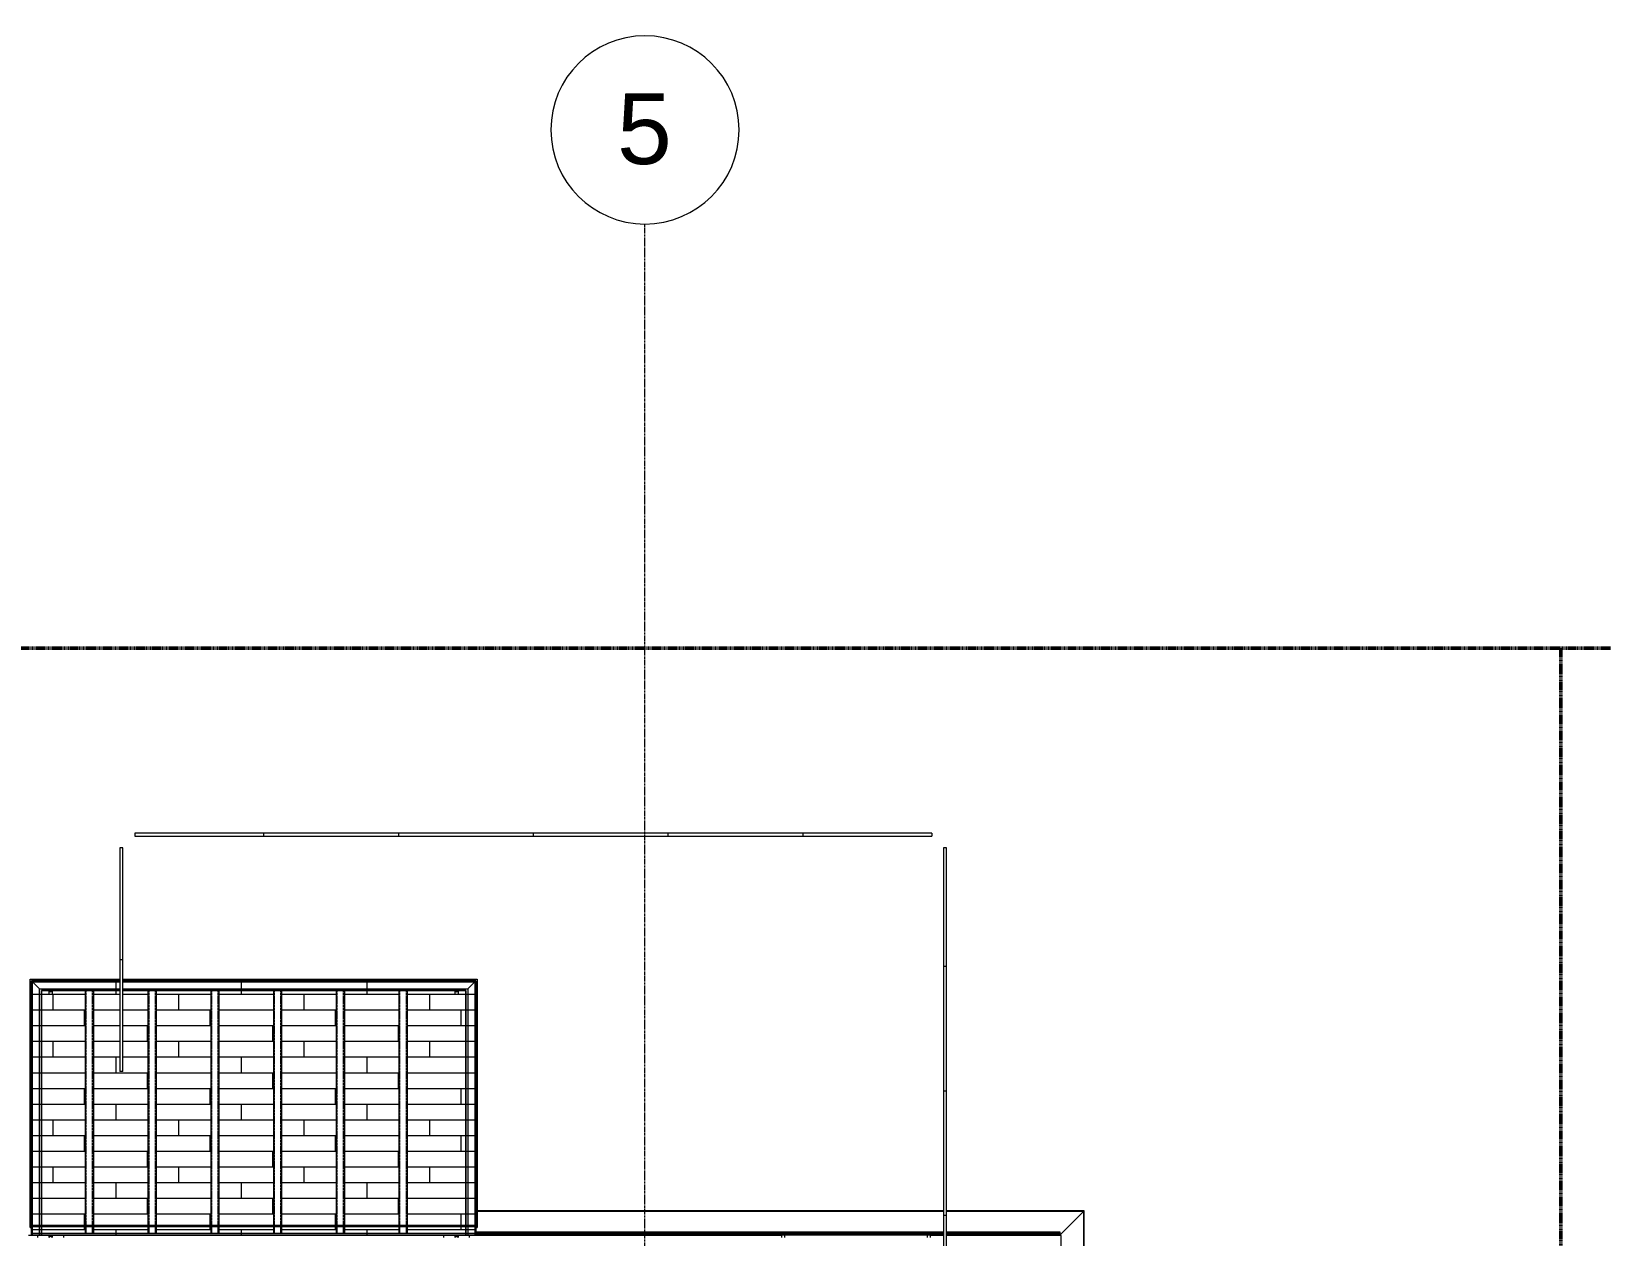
# Model space of a CAD drawing. Header units: inches. Extents: x -4218 to -1830, y 9767 to 12426.
# Drawn here: x -2329.7 to -1926.9, y 12118.9 to 12425.9 of the extents above; entities that cross this region are included whole.
import ezdxf

# ---------------------------------------------------------------- set-up
doc = ezdxf.new("R2010")
doc.units = ezdxf.units.IN
doc.header["$MEASUREMENT"] = 0
for name, pattern in [('Double Dash 3_8_', [1, 0.375, -0.125, 0.125, -0.125, 0.125, -0.125]), ('Grid Line 1_2_', [0.875, 0.5, -0.125, 0.125, -0.125]), ('Hidden 1_8_', [0.1875, 0.125, -0.0625])]:
    doc.linetypes.add(name, pattern=pattern)
for name, color, linetype, lineweight in [('A-DETL-MBND', 5, 'Continuous', 9), ('A-FLOR-4', 192, 'Continuous', 9), ('A-FLOR-HRAL', 11, 'Continuous', 9), ('A-FLOR-PATT-1', 9, 'Continuous', 9), ('A-GLAZ-1', 151, 'Continuous', 9), ('A-GLAZ-CURT', 52, 'Continuous', 9), ('A-WALL-7', 113, 'Continuous', 9), ('C-PROP-LINE', 91, 'Double Dash 3_8_', 50), ('S-BEAM', 12, 'Continuous', 9), ('S-BEAM-1', 12, 'Hidden 1_8_', 9), ('S-GRID-1', 1, 'Grid Line 1_2_', 9), ('S-GRID-IDEN', 1, 'Continuous', 9)]:
    doc.layers.add(name, color=color, linetype=linetype, lineweight=lineweight)
doc.styles.add('Arial', font='arial.ttf', dxfattribs={"height": 18})

# ---------------------------------------------------------------- blocks, each defined once
blk = doc.blocks.new('Basic Wall _ EXT - FIBER CEMENT - LARGE - ___-2505162-BACKGROUND - RCP - 1ST FLOOR')
at = {"layer": 'A-WALL-7'}
for p, q in [((-2138.54, 12118.91), (-2330.54, 12118.91)), ((-2138.54, 12118.91), (-2330.54, 12118.91)), ((-2097.2, 12118.91), (-2100.51, 12118.91)), ((-2097.2, 12118.91), (-2100.51, 12118.91)), ((-2067.22, 12118.91), (-2096.45, 12118.91)), ((-2067.22, 12118.91), (-2096.45, 12118.91))]:
    blk.add_line(p, q, dxfattribs=at)
blk = doc.blocks.new('Basic Wall _ EXT - FIBER CEMENT - LARGE - ___-2162455-BACKGROUND - RCP - 1ST FLOOR')
at = {"layer": 'A-WALL-7'}
for p, q in [((-2216.45, 12119.8), (-2097.2, 12119.8)), ((-2097.2, 12119.5), (-2216.45, 12119.5)), ((-2097.2, 12119.5), (-2216.45, 12119.5)), ((-2097.2, 12119.48), (-2216.45, 12119.48)), ((-2097.2, 12119.46), (-2216.45, 12119.46)), ((-2097.2, 12119.46), (-2216.45, 12119.46)), ((-2097.2, 12119.46), (-2216.45, 12119.46)), ((-2096.45, 12119.8), (-2067.55, 12119.8)), ((-2067.55, 12119.5), (-2096.45, 12119.5)), ((-2067.55, 12119.5), (-2096.45, 12119.5)), ((-2067.55, 12119.48), (-2096.45, 12119.48)), ((-2067.55, 12119.46), (-2096.45, 12119.46)), ((-2067.55, 12119.46), (-2096.45, 12119.46)), ((-2067.55, 12119.46), (-2096.45, 12119.46)), ((-2067.55, 12119.8), (-2067.55, 12119.78)), ((-2067.55, 12119.77), (-2067.55, 12119.8)), ((-2067.55, 12119.77), (-2067.55, 12119.77)), ((-2067.55, 12119.77), (-2067.55, 12119.75)), ((-2067.55, 12119.75), (-2067.55, 12119.77)), ((-2067.55, 12119.77), (-2067.55, 12119.77)), ((-2067.55, 12119.74), (-2067.55, 12119.77)), ((-2067.55, 12119.75), (-2067.55, 12119.72)), ((-2067.55, 12119.61), (-2067.55, 12119.74)), ((-2067.55, 12119.72), (-2067.55, 12119.63)), ((-2067.55, 12119.46), (-2067.55, 12119.61)), ((-2067.55, 12119.61), (-2067.55, 12119.48)), ((-2067.55, 12119.46), (-2067.55, 12119.61)), ((-2067.55, 12119.61), (-2067.55, 12119.5)), ((-2067.55, 12119.48), (-2067.55, 12119.46)), ((-2067.55, 12118.91), (-2067.55, 12119.46)), ((-2067.55, 12119.46), (-2067.55, 12118.91))]:
    blk.add_line(p, q, dxfattribs=at)
blk = doc.blocks.new('Basic Wall _ EXT - FIBER CEMENT - SMALL - ___-2145929-BACKGROUND - RCP - 1ST FLOOR')
at = {"layer": 'A-DETL-MBND'}
for p, q in [((-2097.2, 12125.15), (-2216.09, 12125.15)), ((-2097.2, 12125.15), (-2216.09, 12125.15)), ((-2216.09, 12125.07), (-2097.2, 12125.07)), ((-2097.2, 12125.07), (-2216.09, 12125.07)), ((-2061.36, 12125.15), (-2096.45, 12125.15)), ((-2061.36, 12125.15), (-2096.45, 12125.15)), ((-2096.45, 12125.07), (-2061.44, 12125.07)), ((-2061.44, 12125.07), (-2096.45, 12125.07)), ((-2067.39, 12119.12), (-2061.44, 12125.07)), ((-2061.44, 12125.07), (-2067.39, 12119.12)), ((-2061.36, 12125.15), (-2061.44, 12125.07)), ((-2097.2, 12119.12), (-2216.45, 12119.12)), ((-2097.2, 12119.05), (-2216.45, 12119.05)), ((-2067.55, 12119.12), (-2096.45, 12119.12)), ((-2067.55, 12119.05), (-2096.45, 12119.05)), ((-2067.6, 12118.91), (-2067.55, 12118.96)), ((-2067.55, 12118.96), (-2067.6, 12118.91)), ((-2067.6, 12118.91), (-2067.55, 12118.96)), ((-2067.55, 12118.96), (-2067.6, 12118.91)), ((-2067.55, 12118.96), (-2067.39, 12119.12)), ((-2067.39, 12119.12), (-2067.55, 12118.96)), ((-2067.39, 12119.12), (-2067.55, 12118.96)), ((-2067.39, 12119.12), (-2067.55, 12119.12)), ((-2067.55, 12118.96), (-2067.46, 12119.05)), ((-2067.46, 12119.05), (-2067.55, 12119.05)), ((-2067.46, 12119.05), (-2067.39, 12119.12))]:
    blk.add_line(p, q, dxfattribs=at)
blk = doc.blocks.new('Basic Wall _ EXT - FIBER CEMENT - LARGE - 1hr - ___-2505163-BACKGROUND - RCP - 1ST FLOOR')
at = {"layer": 'A-WALL-7'}
blk.add_line((-2067.22, 11247.07), (-2067.22, 12118.91), dxfattribs=at)
blk.add_line((-2067.22, 11247.07), (-2067.22, 12118.91), dxfattribs=at)
blk = doc.blocks.new('Basic Wall _ EXT - FIBER CEMENT - SMALL - 1hr - ___-2145930-BACKGROUND - RCP - 1ST FLOOR')
at = {"layer": 'A-DETL-MBND'}
for p, q in [((-2067.39, 12119.12), (-2061.44, 12125.07)), ((-2061.44, 12125.07), (-2067.39, 12119.12)), ((-2061.44, 12125.07), (-2061.36, 12125.15)), ((-2061.44, 12125.07), (-2061.44, 11240.9)), ((-2061.44, 11240.9), (-2061.44, 12125.07)), ((-2061.36, 11240.83), (-2061.36, 12125.15)), ((-2061.36, 11240.83), (-2061.36, 12125.15)), ((-2067.6, 12118.91), (-2067.55, 12118.96)), ((-2067.55, 12118.96), (-2067.6, 12118.91)), ((-2067.6, 12118.91), (-2067.55, 12118.96)), ((-2067.55, 12118.96), (-2067.6, 12118.91)), ((-2067.55, 12118.96), (-2067.39, 12119.12)), ((-2067.39, 12119.12), (-2067.55, 12118.96)), ((-2067.55, 12118.96), (-2067.39, 12119.12)), ((-2067.46, 12119.05), (-2067.55, 12118.96)), ((-2067.39, 12119.12), (-2067.46, 12119.05)), ((-2067.46, 12118.91), (-2067.46, 12119.05)), ((-2067.39, 12118.91), (-2067.39, 12119.12))]:
    blk.add_line(p, q, dxfattribs=at)
blk = doc.blocks.new('Window-Double_Hung-Andersen-400_Series-Tilt_Wash - DOUBLE HUNG - REVERSE COTTAGE - 2ND FLOOR-V126-BACKGROUND - RCP - 1ST FLOOR')
at = {"layer": 'A-DETL-MBND'}
for p, q in [((19.01, 4.81), (-19.01, 4.81)), ((-19.01, 4.81), (-19.01, 4.44)), ((-19.01, 4.4), (-19.01, 4.19)), ((-18.2, 4.81), (-18.2, 4.44)), ((-18.2, 4.4), (-18.2, 4.19)), ((18.2, 4.81), (18.2, 4.44)), ((18.2, 4.42), (18.2, 4.19)), ((19.01, 4.44), (19.01, 4.81)), ((19.01, 4.19), (19.01, 4.42))]:
    blk.add_line(p, q, dxfattribs=at)
blk = doc.blocks.new('Railing - Railing-2700260-BACKGROUND - RCP - 1ST FLOOR')
at = {"layer": 'A-DETL-MBND'}
for p, q in [((-2330.14, 12184.2), (-2307.2, 12184.2)), ((-2330.14, 12120.95), (-2330.14, 12184.2)), ((-2306.45, 12184.2), (-2216.09, 12184.2)), ((-2216.09, 12184.2), (-2216.09, 12120.95)), ((-2330.14, 12120.95), (-2329.77, 12120.95)), ((-2216.45, 12120.95), (-2216.09, 12120.95))]:
    blk.add_line(p, q, dxfattribs=at)
blk = doc.blocks.new('Walls 23 - Walls 1-2567155-BACKGROUND - RCP - 1ST FLOOR')
at = {"layer": 'A-WALL-7'}
for p, q in [((-2221.74, 12180.6), (-2221.74, 12181.31)), ((-2220.99, 12181.31), (-2220.99, 12180.6)), ((-2224.62, 12118.59), (-2224.62, 12118.88)), ((-2224.62, 12118.34), (-2224.62, 12118.59)), ((-2221.74, 12118.59), (-2221.74, 12118.88)), ((-2221.74, 12118.34), (-2221.74, 12118.59)), ((-2220.99, 12118.88), (-2220.99, 12118.59)), ((-2220.99, 12118.59), (-2220.99, 12118.34)), ((-2218.12, 12118.88), (-2218.12, 12118.59)), ((-2218.12, 12118.59), (-2218.12, 12118.34))]:
    blk.add_line(p, q, dxfattribs=at)
for centre, start_param, end_param in [((-2221.37, 12181.32), 2.994857, 3.141593), ((-2221.37, 12181.32), 3.19067, 6.234108), ((-2221.37, 12181.32), 0.094304, 0.261799), ((-2221.37, 12118.27), 2.698715, 2.879092), ((-2221.37, 12118.27), 2.356194, 2.61664), ((-2221.37, 12118.27), 2.094395, 2.328781), ((-2221.37, 12118.27), 1.832596, 2.092053), ((-2221.37, 12118.27), 1.696161, 1.829985), ((-2221.37, 12118.27), 1.570796, 1.696161), ((-2221.37, 12118.27), 1.445432, 1.568095), ((-2221.37, 12118.27), 1.308997, 1.445432), ((-2221.37, 12118.27), 1.047198, 1.30639), ((-2221.37, 12118.27), 0.814239, 1.044861), ((-2221.37, 12118.27), 0.523599, 0.783492), ((-2221.37, 12118.27), 0.261799, 0.522251)]:
    blk.add_ellipse(centre, major_axis=(0.375, 0), ratio=0.86769, start_param=start_param, end_param=end_param, dxfattribs=at)
blk = doc.blocks.new('Walls 24 - Walls 1-2567174-BACKGROUND - RCP - 1ST FLOOR')
at = {"layer": 'A-WALL-7'}
for p, q in [((-2325.24, 12180.6), (-2325.24, 12181.31)), ((-2324.49, 12181.31), (-2324.49, 12180.6)), ((-2328.11, 12118.59), (-2328.11, 12118.88)), ((-2328.11, 12118.34), (-2328.11, 12118.59)), ((-2325.24, 12118.59), (-2325.24, 12118.88)), ((-2325.24, 12118.34), (-2325.24, 12118.59)), ((-2324.49, 12118.88), (-2324.49, 12118.59)), ((-2324.49, 12118.59), (-2324.49, 12118.34)), ((-2321.61, 12118.88), (-2321.61, 12118.59)), ((-2321.61, 12118.59), (-2321.61, 12118.34))]:
    blk.add_line(p, q, dxfattribs=at)
for centre, start_param, end_param in [((-2324.86, 12181.32), 2.879793, 3.141593), ((-2324.86, 12181.32), 3.19067, 6.234108), ((-2324.86, 12181.32), 0, 0.261799), ((-2324.86, 12118.27), 2.698715, 2.879092), ((-2324.86, 12118.27), 2.356194, 2.55598), ((-2324.86, 12118.27), 2.094395, 2.354281), ((-2324.86, 12118.27), 1.832596, 2.092053), ((-2324.86, 12118.27), 1.696161, 1.829985), ((-2324.86, 12118.27), 1.570796, 1.696161), ((-2324.86, 12118.27), 1.445432, 1.568095), ((-2324.86, 12118.27), 1.308997, 1.445432), ((-2324.86, 12118.27), 1.047198, 1.30639), ((-2324.86, 12118.27), 0.785398, 1.044861), ((-2324.86, 12118.27), 0.586936, 0.783492), ((-2324.86, 12118.27), 0.261799, 0.522251)]:
    blk.add_ellipse(centre, major_axis=(0.375, 0), ratio=0.86769, start_param=start_param, end_param=end_param, dxfattribs=at)
blk = doc.blocks.new('Walls 2 - Walls 3-2567195-BACKGROUND - RCP - 1ST FLOOR')
at = {"layer": 'A-WALL-7'}
for p, q in [((-2329.77, 12183.84), (-2307.2, 12183.84)), ((-2329.77, 12121.48), (-2329.77, 12183.84)), ((-2307.2, 12183.84), (-2329.77, 12183.84)), ((-2329.77, 12183.84), (-2329.77, 12118.95)), ((-2329.77, 12183.84), (-2307.2, 12183.84)), ((-2329.77, 12121.48), (-2329.77, 12183.84)), ((-2329.5, 12183.57), (-2307.2, 12183.57)), ((-2329.5, 12183.57), (-2327.73, 12181.8)), ((-2327.73, 12181.8), (-2329.5, 12183.57)), ((-2329.5, 12183.57), (-2307.2, 12183.57)), ((-2329.5, 12121.48), (-2329.5, 12183.57)), ((-2329.5, 12121.48), (-2329.5, 12183.57)), ((-2306.45, 12183.84), (-2216.45, 12183.84)), ((-2216.45, 12183.84), (-2306.45, 12183.84)), ((-2306.45, 12183.84), (-2216.45, 12183.84)), ((-2306.45, 12183.57), (-2216.72, 12183.57)), ((-2306.45, 12183.57), (-2216.72, 12183.57)), ((-2218.49, 12181.8), (-2216.72, 12183.57)), ((-2216.72, 12183.57), (-2218.49, 12181.8)), ((-2216.72, 12183.57), (-2216.72, 12121.48)), ((-2216.72, 12183.57), (-2216.72, 12121.48)), ((-2216.45, 12183.84), (-2216.45, 12121.48)), ((-2216.45, 12183.84), (-2216.45, 12118.95)), ((-2216.45, 12183.84), (-2216.45, 12121.48)), ((-2327.73, 12181.8), (-2307.2, 12181.8)), ((-2327.73, 12181.8), (-2307.2, 12181.8)), ((-2327.73, 12121.48), (-2327.73, 12181.8)), ((-2327.73, 12121.48), (-2327.73, 12181.8)), ((-2325.24, 12181.31), (-2327.24, 12181.31)), ((-2327.24, 12181.31), (-2327.24, 12121.48)), ((-2327.24, 12181.31), (-2307.2, 12181.31)), ((-2327.24, 12118.95), (-2327.24, 12181.31)), ((-2324.49, 12181.31), (-2325.23, 12181.31)), ((-2315.98, 12181.31), (-2324.49, 12181.31)), ((-2315.79, 12181.31), (-2315.98, 12181.31)), ((-2314.17, 12181.31), (-2315.79, 12181.31)), ((-2313.98, 12181.31), (-2314.17, 12181.31)), ((-2307.2, 12181.31), (-2313.98, 12181.31)), ((-2306.45, 12181.8), (-2218.49, 12181.8)), ((-2306.45, 12181.8), (-2218.49, 12181.8)), ((-2299.98, 12181.31), (-2306.45, 12181.31)), ((-2306.45, 12181.31), (-2218.98, 12181.31)), ((-2299.79, 12181.31), (-2299.98, 12181.31)), ((-2298.17, 12181.31), (-2299.79, 12181.31)), ((-2297.98, 12181.31), (-2298.17, 12181.31)), ((-2283.98, 12181.31), (-2297.98, 12181.31)), ((-2283.79, 12181.31), (-2283.98, 12181.31)), ((-2282.17, 12181.31), (-2283.79, 12181.31)), ((-2281.98, 12181.31), (-2282.17, 12181.31)), ((-2267.98, 12181.31), (-2281.98, 12181.31)), ((-2267.79, 12181.31), (-2267.98, 12181.31)), ((-2266.17, 12181.31), (-2267.79, 12181.31)), ((-2265.98, 12181.31), (-2266.17, 12181.31)), ((-2251.98, 12181.31), (-2265.98, 12181.31)), ((-2251.79, 12181.31), (-2251.98, 12181.31)), ((-2250.17, 12181.31), (-2251.79, 12181.31)), ((-2249.98, 12181.31), (-2250.17, 12181.31)), ((-2235.98, 12181.31), (-2249.98, 12181.31)), ((-2235.79, 12181.31), (-2235.98, 12181.31)), ((-2234.17, 12181.31), (-2235.79, 12181.31)), ((-2233.98, 12181.31), (-2234.17, 12181.31)), ((-2221.74, 12181.31), (-2233.98, 12181.31)), ((-2221, 12181.31), (-2221.74, 12181.31)), ((-2218.98, 12181.31), (-2220.99, 12181.31)), ((-2218.98, 12118.95), (-2218.98, 12181.31)), ((-2218.98, 12181.31), (-2218.98, 12121.48)), ((-2218.49, 12181.8), (-2218.49, 12121.48)), ((-2218.49, 12181.8), (-2218.49, 12121.48)), ((-2329.77, 12121.48), (-2329.5, 12121.48)), ((-2329.77, 12121.48), (-2329.77, 12121.21)), ((-2329.77, 12121.21), (-2329.77, 12121.48)), ((-2329.77, 12121.48), (-2329.77, 12118.95)), ((-2329.77, 12121.48), (-2216.45, 12121.48)), ((-2329.77, 12121.21), (-2329.77, 12121.48)), ((-2329.77, 12119.44), (-2329.77, 12121.4)), ((-2329.77, 12119.44), (-2329.77, 12121.4)), ((-2329.77, 12121.21), (-2329.77, 12119.44)), ((-2329.77, 12119.44), (-2329.77, 12121.21)), ((-2329.77, 12121.21), (-2327.24, 12121.21)), ((-2329.77, 12121.21), (-2329.5, 12121.21)), ((-2329.77, 12119.44), (-2329.77, 12121.21)), ((-2329.77, 12118.95), (-2329.77, 12119.44)), ((-2329.77, 12118.95), (-2329.77, 12119.44)), ((-2329.77, 12118.95), (-2329.77, 12119.44)), ((-2216.45, 12118.95), (-2329.77, 12118.95)), ((-2329.64, 12118.95), (-2329.77, 12118.95)), ((-2329.77, 12118.95), (-2329.76, 12118.95)), ((-2327.24, 12118.95), (-2329.77, 12118.95)), ((-2329.76, 12118.95), (-2329.74, 12118.95)), ((-2329.75, 12119.44), (-2327.24, 12119.44)), ((-2329.75, 12119.44), (-2327.24, 12119.44)), ((-2329.74, 12118.95), (-2329.69, 12118.95)), ((-2329.69, 12118.95), (-2327.73, 12118.95)), ((-2329.69, 12118.95), (-2327.73, 12118.95)), ((-2329.69, 12118.95), (-2329.57, 12118.95)), ((-2329.57, 12118.95), (-2329.64, 12118.95)), ((-2329.63, 12121.48), (-2329.57, 12121.48)), ((-2329.57, 12121.48), (-2327.73, 12121.48)), ((-2329.5, 12118.95), (-2329.57, 12118.95)), ((-2329.57, 12118.95), (-2329.5, 12118.95)), ((-2329.5, 12121.48), (-2327.73, 12121.48)), ((-2329.5, 12118.95), (-2329.5, 12121.48)), ((-2329.5, 12121.21), (-2329.5, 12121.48)), ((-2329.5, 12121.21), (-2327.73, 12121.21)), ((-2329.5, 12119.44), (-2329.5, 12121.21)), ((-2329.5, 12118.95), (-2329.5, 12119.44)), ((-2327.73, 12118.95), (-2329.5, 12118.95)), ((-2329.5, 12118.95), (-2327.73, 12118.95)), ((-2327.73, 12121.48), (-2327.24, 12121.48)), ((-2327.73, 12121.48), (-2327.24, 12121.48)), ((-2327.73, 12118.95), (-2327.73, 12121.48)), ((-2327.73, 12118.95), (-2327.73, 12121.48)), ((-2327.73, 12121.21), (-2327.24, 12121.21)), ((-2327.73, 12118.95), (-2327.24, 12118.95)), ((-2327.73, 12118.95), (-2327.24, 12118.95)), ((-2327.24, 12121.48), (-2315.98, 12121.48)), ((-2327.24, 12121.48), (-2315.98, 12121.48)), ((-2327.24, 12121.4), (-2327.24, 12121.35)), ((-2327.24, 12121.35), (-2327.24, 12121.28)), ((-2327.24, 12121.28), (-2327.24, 12121.21)), ((-2327.24, 12121.21), (-2218.98, 12121.21)), ((-2327.24, 12121.21), (-2315.98, 12121.21)), ((-2327.24, 12121.21), (-2327.24, 12119.44)), ((-2327.24, 12119.44), (-2218.98, 12119.44)), ((-2327.24, 12119.44), (-2218.98, 12119.44)), ((-2327.24, 12119.44), (-2327.24, 12118.95)), ((-2327.24, 12118.95), (-2218.98, 12118.95)), ((-2313.98, 12121.48), (-2299.98, 12121.48)), ((-2313.98, 12121.48), (-2299.98, 12121.48)), ((-2313.98, 12121.21), (-2299.98, 12121.21)), ((-2297.98, 12121.48), (-2283.98, 12121.48)), ((-2297.98, 12121.48), (-2283.98, 12121.48)), ((-2297.98, 12121.21), (-2283.98, 12121.21)), ((-2281.98, 12121.48), (-2267.98, 12121.48)), ((-2281.98, 12121.48), (-2267.98, 12121.48)), ((-2281.98, 12121.21), (-2267.98, 12121.21)), ((-2265.98, 12121.48), (-2251.98, 12121.48)), ((-2265.98, 12121.48), (-2251.98, 12121.48)), ((-2265.98, 12121.21), (-2251.98, 12121.21)), ((-2249.98, 12121.48), (-2235.98, 12121.48)), ((-2249.98, 12121.48), (-2235.98, 12121.48)), ((-2249.98, 12121.21), (-2235.98, 12121.21)), ((-2233.98, 12121.48), (-2218.98, 12121.48)), ((-2233.98, 12121.48), (-2218.98, 12121.48)), ((-2233.98, 12121.21), (-2218.98, 12121.21)), ((-2218.98, 12121.48), (-2218.49, 12121.48)), ((-2218.98, 12121.48), (-2218.49, 12121.48)), ((-2218.98, 12121.4), (-2218.98, 12121.35)), ((-2218.98, 12121.34), (-2218.98, 12121.28)), ((-2218.98, 12121.28), (-2218.98, 12119.44)), ((-2218.98, 12121.21), (-2216.45, 12121.21)), ((-2218.98, 12121.21), (-2218.49, 12121.21)), ((-2218.98, 12119.44), (-2216.47, 12119.44)), ((-2218.98, 12119.44), (-2216.47, 12119.44)), ((-2218.98, 12119.44), (-2218.98, 12118.95)), ((-2218.98, 12118.95), (-2218.49, 12118.95)), ((-2216.45, 12118.95), (-2218.98, 12118.95)), ((-2218.98, 12118.95), (-2218.49, 12118.95)), ((-2218.49, 12121.48), (-2216.72, 12121.48)), ((-2218.49, 12121.48), (-2216.65, 12121.48)), ((-2218.49, 12121.48), (-2218.49, 12118.95)), ((-2218.49, 12121.48), (-2218.49, 12118.95)), ((-2218.49, 12121.21), (-2216.72, 12121.21)), ((-2218.49, 12118.95), (-2216.53, 12118.95)), ((-2218.49, 12118.95), (-2216.72, 12118.95)), ((-2216.72, 12118.95), (-2218.49, 12118.95)), ((-2218.49, 12118.95), (-2216.53, 12118.95)), ((-2216.72, 12121.48), (-2216.45, 12121.48)), ((-2216.72, 12121.48), (-2216.72, 12118.95)), ((-2216.72, 12121.48), (-2216.72, 12121.21)), ((-2216.72, 12121.21), (-2216.45, 12121.21)), ((-2216.72, 12121.21), (-2216.72, 12119.44)), ((-2216.72, 12119.44), (-2216.72, 12118.95)), ((-2216.72, 12118.95), (-2216.59, 12118.95)), ((-2216.49, 12118.95), (-2216.72, 12118.95)), ((-2216.65, 12121.48), (-2216.59, 12121.48)), ((-2216.59, 12118.95), (-2216.53, 12118.95)), ((-2216.53, 12118.95), (-2216.45, 12118.95)), ((-2216.45, 12118.95), (-2216.49, 12118.95)), ((-2216.45, 12118.95), (-2216.45, 12121.48)), ((-2216.45, 12121.48), (-2216.45, 12121.21)), ((-2216.45, 12121.21), (-2216.45, 12121.48)), ((-2216.45, 12121.48), (-2216.45, 12121.21)), ((-2216.45, 12121.4), (-2216.45, 12119.44)), ((-2216.45, 12121.4), (-2216.45, 12119.44)), ((-2216.45, 12121.21), (-2216.45, 12119.44)), ((-2216.45, 12119.44), (-2216.45, 12121.21)), ((-2216.45, 12121.21), (-2216.45, 12119.44)), ((-2216.45, 12119.44), (-2216.45, 12118.95)), ((-2216.45, 12119.44), (-2216.45, 12118.95)), ((-2216.45, 12119.44), (-2216.45, 12118.95))]:
    blk.add_line(p, q, dxfattribs=at)
for points, knots in [([(-2329.77, 12183.84), (-2329.77, 12183.84), (-2329.77, 12183.83), (-2329.75, 12183.82), (-2329.74, 12183.8), (-2329.72, 12183.79), (-2329.71, 12183.77), (-2329.69, 12183.76), (-2329.67, 12183.73), (-2329.64, 12183.71), (-2329.62, 12183.69), (-2329.6, 12183.67), (-2329.56, 12183.63), (-2329.53, 12183.59), (-2329.5, 12183.57)], [0, 0, 0, 0, 0.166667, 0.25, 0.333333, 0.416667, 0.458333, 0.5, 0.583333, 0.666667, 0.708333, 0.75, 0.833333, 1, 1, 1, 1]), ([(-2329.5, 12183.57), (-2329.53, 12183.59), (-2329.56, 12183.63), (-2329.61, 12183.67), (-2329.63, 12183.7), (-2329.65, 12183.72), (-2329.67, 12183.74), (-2329.69, 12183.76), (-2329.71, 12183.77), (-2329.72, 12183.79), (-2329.74, 12183.8), (-2329.75, 12183.82), (-2329.77, 12183.83), (-2329.77, 12183.84), (-2329.77, 12183.84)], [0, 0, 0, 0, 0.166667, 0.25, 0.333333, 0.375, 0.416667, 0.5, 0.541667, 0.583333, 0.666667, 0.75, 0.833333, 1, 1, 1, 1]), ([(-2216.72, 12183.57), (-2216.7, 12183.59), (-2216.66, 12183.63), (-2216.62, 12183.67), (-2216.59, 12183.7), (-2216.57, 12183.72), (-2216.55, 12183.74), (-2216.54, 12183.75), (-2216.53, 12183.76)], [-1, -1, -1, -1, -0.8333333, -0.75, -0.6666667, -0.625, -0.5833333, -0.5, -0.5, -0.5, -0.5]), ([(-2216.59, 12183.7), (-2216.6, 12183.69), (-2216.62, 12183.67), (-2216.66, 12183.63), (-2216.7, 12183.59), (-2216.72, 12183.57)], [-0.3333333, -0.3333333, -0.3333333, -0.3333333, -0.25, -0.1666667, 0, 0, 0, 0]), ([(-2216.53, 12183.76), (-2216.54, 12183.75), (-2216.55, 12183.74), (-2216.57, 12183.72), (-2216.58, 12183.71), (-2216.59, 12183.7)], [-0.5, -0.5, -0.5, -0.5, -0.4166667, -0.375, -0.3333333, -0.3333333, -0.3333333, -0.3333333]), ([(-2216.53, 12183.76), (-2216.52, 12183.76), (-2216.52, 12183.77), (-2216.5, 12183.79), (-2216.48, 12183.8), (-2216.47, 12183.82), (-2216.46, 12183.83), (-2216.46, 12183.83)], [-0.5, -0.5, -0.5, -0.5, -0.4583333, -0.4166667, -0.3333333, -0.25, -0.1666667, -0.1666667, -0.1666667, -0.1666667]), ([(-2216.49, 12183.8), (-2216.49, 12183.8), (-2216.5, 12183.79), (-2216.52, 12183.77), (-2216.52, 12183.76), (-2216.53, 12183.76)], [-0.6666667, -0.6666667, -0.6666667, -0.6666667, -0.5833333, -0.5416667, -0.5, -0.5, -0.5, -0.5])]:
    blk.add_open_spline(points, degree=3, knots=knots, dxfattribs=at)
for points in [[(-2216.46, 12183.83), (-2216.46, 12183.83), (-2216.47, 12183.82), (-2216.48, 12183.81), (-2216.49, 12183.8)], [(-2216.46, 12183.83), (-2216.45, 12183.84), (-2216.45, 12183.84), (-2216.45, 12183.84)], [(-2216.45, 12183.84), (-2216.45, 12183.84), (-2216.45, 12183.84), (-2216.46, 12183.83)]]:
    blk.add_open_spline(points, degree=3, dxfattribs=at)
blk = doc.blocks.new('CISC HSS Rectangular_CSA G40_21_ - HS102x51x4_8-2765058-BACKGROUND - RCP - 1ST FLOOR')
at = {"layer": 'S-BEAM'}
for p, q in [((-30.9, 1), (28.92, 1)), ((-30.9, 1), (-30.9, 0.62)), ((-30.9, 0.82), (-30.9, 1)), ((-30.9, 0.62), (-30.9, 0.82)), ((-30.9, 0.76), (-30.9, 0.81)), ((-30.9, 0.81), (-30.9, 0.76)), ((-30.9, 0.62), (-30.9, 0.76)), ((-30.9, 0.76), (-30.9, 0.62)), ((-30.9, 0.62), (-30.9, -0.62)), ((-30.9, 0.62), (-30.9, -0.62)), ((28.92, 1), (30.9, 1)), ((30.9, 0.62), (30.9, 1)), ((30.9, -0.62), (30.9, 0.62)), ((-30.9, -0.62), (-30.9, -1)), ((-30.9, -0.82), (-30.9, -0.62)), ((-30.9, -0.62), (-30.9, -0.76)), ((-30.9, -0.76), (-30.9, -0.62)), ((-30.9, -0.76), (-30.9, -0.81)), ((-30.9, -0.81), (-30.9, -0.76)), ((-30.9, -0.89), (-30.9, -0.82)), ((-30.9, -1), (-30.9, -0.89)), ((28.92, -1), (-30.9, -1)), ((30.9, -1), (28.92, -1)), ((30.9, -1), (30.9, -0.62))]:
    blk.add_line(p, q, dxfattribs=at)
at = {"layer": 'S-BEAM-1'}
for p, q in [((28.92, 0.81), (-30.9, 0.81)), ((30.9, 0.81), (28.92, 0.81)), ((28.92, -0.81), (-30.9, -0.81)), ((30.9, -0.81), (28.92, -0.81))]:
    blk.add_line(p, q, dxfattribs=at)
blk = doc.blocks.new('CISC HSS Rectangular_CSA G40_21_ - HS102x51x4_8-V168-BACKGROUND - RCP - 1ST FLOOR')
at = {"layer": 'S-BEAM'}
for p, q in [((-30.9, 1), (28.92, 1)), ((-30.9, 1), (-30.9, 0.62)), ((-30.9, 0.82), (-30.9, 1)), ((-30.9, 0.62), (-30.9, 0.82)), ((-30.9, 0.62), (-30.9, 0.81)), ((-30.9, 0.81), (-30.9, 0.62)), ((-30.9, 0.62), (-30.9, -0.62)), ((-30.9, 0.62), (-30.9, -0.62)), ((28.92, 1), (30.9, 1)), ((30.9, 0.62), (30.9, 1)), ((30.9, -0.62), (30.9, 0.62)), ((-30.9, -0.62), (-30.9, -1)), ((-30.9, -0.82), (-30.9, -0.62)), ((-30.9, -0.62), (-30.9, -0.81)), ((-30.9, -0.81), (-30.9, -0.62)), ((-30.9, -1), (-30.9, -0.82)), ((28.92, -1), (-30.9, -1)), ((30.9, -1), (28.92, -1)), ((30.9, -1), (30.9, -0.62))]:
    blk.add_line(p, q, dxfattribs=at)
at = {"layer": 'S-BEAM-1'}
for p, q in [((28.92, 0.81), (-30.9, 0.81)), ((30.9, 0.81), (28.92, 0.81)), ((28.92, -0.81), (-30.9, -0.81)), ((30.9, -0.81), (28.92, -0.81))]:
    blk.add_line(p, q, dxfattribs=at)
blk = doc.blocks.new('CISC HSS Rectangular_CSA G40_21_ - HS102x51x4_8-V169-BACKGROUND - RCP - 1ST FLOOR')
at = {"layer": 'S-BEAM'}
for p, q in [((-30.9, 1), (28.92, 1)), ((-30.9, 1), (-30.9, 0.62)), ((-30.9, 0.89), (-30.9, 1)), ((-30.9, 0.82), (-30.9, 0.89)), ((-30.9, 0.62), (-30.9, 0.82)), ((-30.9, 0.62), (-30.9, 0.81)), ((-30.9, 0.81), (-30.9, 0.62)), ((-30.9, 0.62), (-30.9, -0.62)), ((-30.9, 0.62), (-30.9, -0.62)), ((28.92, 1), (30.9, 1)), ((30.9, 0.62), (30.9, 1)), ((30.9, -0.62), (30.9, 0.62)), ((-30.9, -0.62), (-30.9, -1)), ((-30.9, -0.82), (-30.9, -0.62)), ((-30.9, -0.62), (-30.9, -0.81)), ((-30.9, -0.81), (-30.9, -0.62)), ((-30.9, -1), (-30.9, -0.82)), ((28.92, -1), (-30.9, -1)), ((30.9, -1), (28.92, -1)), ((30.9, -1), (30.9, -0.62))]:
    blk.add_line(p, q, dxfattribs=at)
at = {"layer": 'S-BEAM-1'}
for p, q in [((28.92, 0.81), (-30.9, 0.81)), ((30.9, 0.81), (28.92, 0.81)), ((28.92, -0.81), (-30.9, -0.81)), ((30.9, -0.81), (28.92, -0.81))]:
    blk.add_line(p, q, dxfattribs=at)
blk = doc.blocks.new('Horizontal_Siding - Horizontal_Siding-2850239-BACKGROUND - RCP - 1ST FLOOR')
at = {"layer": 'A-GLAZ-CURT'}
for p, q in [((14.25, -1.5), (-14.25, -1.5)), ((-14.25, -1.5), (-14.25, -2.25)), ((-14.25, -2.25), (14.25, -2.25)), ((14.25, -1.5), (14.25, -2.25))]:
    blk.add_line(p, q, dxfattribs=at)
blk = doc.blocks.new('Horizontal_Siding - Horizontal_Siding-2852189-BACKGROUND - RCP - 1ST FLOOR')
at = {"layer": 'A-GLAZ-CURT'}
for p, q in [((16.44, 2.25), (-16.44, 2.25)), ((-16.44, 2.25), (-16.44, 1.5)), ((-16.44, 1.5), (16.44, 1.5)), ((16.44, 2.25), (16.44, 1.5))]:
    blk.add_line(p, q, dxfattribs=at)
blk = doc.blocks.new('Horizontal_Siding - Horizontal_Siding-2852190-BACKGROUND - RCP - 1ST FLOOR')
at = {"layer": 'A-GLAZ-CURT'}
for p, q in [((17.19, 2.25), (-17.19, 2.25)), ((-17.19, 2.25), (-17.19, 1.5)), ((-17.19, 1.5), (17.19, 1.5)), ((17.19, 2.25), (17.19, 1.5))]:
    blk.add_line(p, q, dxfattribs=at)
blk = doc.blocks.new('Horizontal_Siding - Horizontal_Siding-2852019-BACKGROUND - RCP - 1ST FLOOR')
at = {"layer": 'A-GLAZ-CURT'}
for p, q in [((15.13, 2.25), (-15.13, 2.25)), ((-15.13, 2.25), (-15.13, 1.5)), ((-15.13, 1.5), (15.13, 1.5)), ((15.13, 2.25), (15.13, 1.5))]:
    blk.add_line(p, q, dxfattribs=at)
blk = doc.blocks.new('Horizontal_Siding - Horizontal_Siding-2852020-BACKGROUND - RCP - 1ST FLOOR')
at = {"layer": 'A-GLAZ-CURT'}
for p, q in [((15.87, 2.25), (-15.87, 2.25)), ((-15.87, 2.25), (-15.87, 1.5)), ((-15.87, 1.5), (15.87, 1.5)), ((15.87, 2.25), (15.87, 1.5))]:
    blk.add_line(p, q, dxfattribs=at)
blk = doc.blocks.new('Family - ___-1878357-BACKGROUND - RCP - 1ST FLOOR')
at = {"layer": 'C-PROP-LINE'}
blk.add_line((-3989.61, 12268.69), (-1926.87, 12268.69), dxfattribs=at)
blk = doc.blocks.new('Family - ___-2657144-BACKGROUND - RCP - 1ST FLOOR')
at = {"layer": 'C-PROP-LINE'}
blk.add_line((-1939.77, 12268.69), (-1939.77, 9828.62), dxfattribs=at)
blk = doc.blocks.new('Grid - Grid Head - Circle-50561-BACKGROUND - RCP - 1ST FLOOR')
at = {"layer": 'S-GRID-IDEN'}
for start, end in [(360, 180), (180, 360)]:
    blk.add_arc((0, 0), 0.25, start, end, dxfattribs=at)

msp = doc.modelspace()

# ---------------------------------------------------------------- hatches: boundary and pattern name
at = {"layer": 'A-FLOR-PATT-1'}
h = msp.add_hatch(dxfattribs=at)
h.set_pattern_fill('FP_9', color=256, style=0, pattern_type=2)
h.set_pattern_definition([(180, (-2324.207, 12240.389), (5e-16, 4), []), (90, (-2324.207, 12240.389), (8, 8), [4, -28]), (90, (-2340.207, 12244.389), (8, 8), [4, -28])])
h.paths.add_polyline_path([(-2329.76, 12118.95), (-2216.45, 12118.95), (-2216.49, 12183.84), (-2306.45, 12183.8), (-2306.45, 12160.69), (-2307.2, 12160.69), (-2307.2, 12183.84), (-2329.77, 12183.8), (-2329.77, 12118.95)], flags=0)
h.paths.add_polyline_path([(-2297.98, 12119.51), (-2299.98, 12119.51), (-2299.98, 12181.31), (-2297.98, 12181.31), (-2297.98, 12121.21)], flags=0)
h.paths.add_polyline_path([(-2283.87, 12119.51), (-2283.98, 12119.51), (-2283.98, 12181.31), (-2281.98, 12181.31), (-2281.98, 12119.51), (-2283.79, 12119.51)], flags=0)
h.paths.add_polyline_path([(-2267.87, 12119.51), (-2267.98, 12119.51), (-2267.98, 12181.31), (-2265.98, 12181.31), (-2265.98, 12119.51), (-2267.79, 12119.51)], flags=0)
h.paths.add_polyline_path([(-2251.87, 12119.51), (-2251.98, 12119.51), (-2251.98, 12181.31), (-2249.98, 12181.31), (-2249.98, 12119.51), (-2251.79, 12119.51)], flags=0)
h.paths.add_polyline_path([(-2235.87, 12119.51), (-2235.98, 12119.51), (-2235.98, 12181.31), (-2233.98, 12181.31), (-2233.98, 12119.51), (-2235.79, 12119.51)], flags=0)
h.paths.add_polyline_path([(-2314.36, 12119.51), (-2315.98, 12119.51), (-2315.98, 12181.31), (-2313.98, 12181.31), (-2313.98, 12119.51), (-2314.22, 12119.51)], flags=0)

# ---------------------------------------------------------------- linework, layer by layer
at = {"layer": 'A-FLOR-4'}
for p, q in [((-2329.77, 12183.84), (-2307.2, 12183.84)), ((-2306.45, 12183.84), (-2216.45, 12183.84)), ((-2216.45, 12183.84), (-2216.45, 12121.48)), ((-2216.53, 12118.95), (-2329.69, 12118.95)), ((-2216.45, 12121.4), (-2216.45, 12118.95))]:
    msp.add_line(p, q, dxfattribs=at)
at = {"layer": 'S-GRID-1'}
msp.add_line((-2173.32, 9836.18), (-2173.32, 12376.81), dxfattribs=at)

# ---------------------------------------------------------------- block references
at = {"layer": 'A-FLOR-HRAL'}
msp.add_blockref('Railing - Railing-2700260-BACKGROUND - RCP - 1ST FLOOR', (0, 0), dxfattribs=at)
at = {"layer": 'A-GLAZ-1'}
msp.add_blockref('Window-Double_Hung-Andersen-400_Series-Tilt_Wash - DOUBLE HUNG - REVERSE COTTAGE - 2ND FLOOR-V126-BACKGROUND - RCP - 1ST FLOOR', (-2119.52, 12114.15), dxfattribs=at)
at = {"layer": 'A-GLAZ-CURT'}
for name, p in [('Horizontal_Siding - Horizontal_Siding-2852189-BACKGROUND - RCP - 1ST FLOOR', (-2287.01, 12219.19)), ('Horizontal_Siding - Horizontal_Siding-2852190-BACKGROUND - RCP - 1ST FLOOR', (-2253.39, 12219.19)), ('Horizontal_Siding - Horizontal_Siding-2852190-BACKGROUND - RCP - 1ST FLOOR', (-2219.01, 12219.19)), ('Horizontal_Siding - Horizontal_Siding-2852190-BACKGROUND - RCP - 1ST FLOOR', (-2184.64, 12219.19)), ('Horizontal_Siding - Horizontal_Siding-2852190-BACKGROUND - RCP - 1ST FLOOR', (-2150.26, 12219.19)), ('Horizontal_Siding - Horizontal_Siding-2852189-BACKGROUND - RCP - 1ST FLOOR', (-2116.64, 12219.19))]:
    msp.add_blockref(name, p, dxfattribs=at)
for name, p, rotation in [('Horizontal_Siding - Horizontal_Siding-2850239-BACKGROUND - RCP - 1ST FLOOR', (-2304.95, 12203.44), 270.0000000000006), ('Horizontal_Siding - Horizontal_Siding-2852019-BACKGROUND - RCP - 1ST FLOOR', (-2098.7, 12202.56), 269.999999999999), ('Horizontal_Siding - Horizontal_Siding-2850239-BACKGROUND - RCP - 1ST FLOOR', (-2304.95, 12174.94), 270.0000000000006), ('Horizontal_Siding - Horizontal_Siding-2852020-BACKGROUND - RCP - 1ST FLOOR', (-2098.7, 12171.56), 269.999999999999), ('Horizontal_Siding - Horizontal_Siding-2852020-BACKGROUND - RCP - 1ST FLOOR', (-2098.7, 12139.81), 269.999999999999), ('Horizontal_Siding - Horizontal_Siding-2852019-BACKGROUND - RCP - 1ST FLOOR', (-2098.7, 12108.81), 269.999999999999)]:
    msp.add_blockref(name, p, dxfattribs=dict(at, rotation=rotation))
at = {"layer": 'A-WALL-7'}
for name in ['Walls 2 - Walls 3-2567195-BACKGROUND - RCP - 1ST FLOOR', 'Walls 24 - Walls 1-2567174-BACKGROUND - RCP - 1ST FLOOR', 'Walls 23 - Walls 1-2567155-BACKGROUND - RCP - 1ST FLOOR', 'Basic Wall _ EXT - FIBER CEMENT - SMALL - ___-2145929-BACKGROUND - RCP - 1ST FLOOR', 'Basic Wall _ EXT - FIBER CEMENT - SMALL - 1hr - ___-2145930-BACKGROUND - RCP - 1ST FLOOR', 'Basic Wall _ EXT - FIBER CEMENT - LARGE - ___-2162455-BACKGROUND - RCP - 1ST FLOOR', 'Basic Wall _ EXT - FIBER CEMENT - LARGE - ___-2505162-BACKGROUND - RCP - 1ST FLOOR', 'Basic Wall _ EXT - FIBER CEMENT - LARGE - 1hr - ___-2505163-BACKGROUND - RCP - 1ST FLOOR']:
    msp.add_blockref(name, (0, 0), dxfattribs=at)
at = {"layer": 'C-PROP-LINE'}
for name in ['Family - ___-1878357-BACKGROUND - RCP - 1ST FLOOR', 'Family - ___-2657144-BACKGROUND - RCP - 1ST FLOOR']:
    msp.add_blockref(name, (0, 0), dxfattribs=at)
at = {"layer": 'S-BEAM', "rotation": 270}
for name, p in [('CISC HSS Rectangular_CSA G40_21_ - HS102x51x4_8-V168-BACKGROUND - RCP - 1ST FLOOR', (-2314.98, 12150.41)), ('CISC HSS Rectangular_CSA G40_21_ - HS102x51x4_8-V168-BACKGROUND - RCP - 1ST FLOOR', (-2298.98, 12150.41)), ('CISC HSS Rectangular_CSA G40_21_ - HS102x51x4_8-V169-BACKGROUND - RCP - 1ST FLOOR', (-2282.98, 12150.41)), ('CISC HSS Rectangular_CSA G40_21_ - HS102x51x4_8-V168-BACKGROUND - RCP - 1ST FLOOR', (-2266.98, 12150.41)), ('CISC HSS Rectangular_CSA G40_21_ - HS102x51x4_8-V168-BACKGROUND - RCP - 1ST FLOOR', (-2250.98, 12150.41)), ('CISC HSS Rectangular_CSA G40_21_ - HS102x51x4_8-2765058-BACKGROUND - RCP - 1ST FLOOR', (-2234.98, 12150.41))]:
    msp.add_blockref(name, p, dxfattribs=at)
at = {"layer": 'S-GRID-IDEN', "xscale": 95.99999999999994, "yscale": 95.99999999999994, "zscale": 95.99999999999994}
msp.add_blockref('Grid - Grid Head - Circle-50561-BACKGROUND - RCP - 1ST FLOOR', (-2173.32, 12400.81), dxfattribs=at)

# ---------------------------------------------------------------- texts
at = {"layer": 'S-GRID-IDEN', "insert": (-2180.45, 12410.1), "char_height": 18, "width": 16.968, "attachment_point": 1, "style": 'Arial'}
msp.add_mtext('5', dxfattribs=at)

doc.saveas('drawing.dxf')
